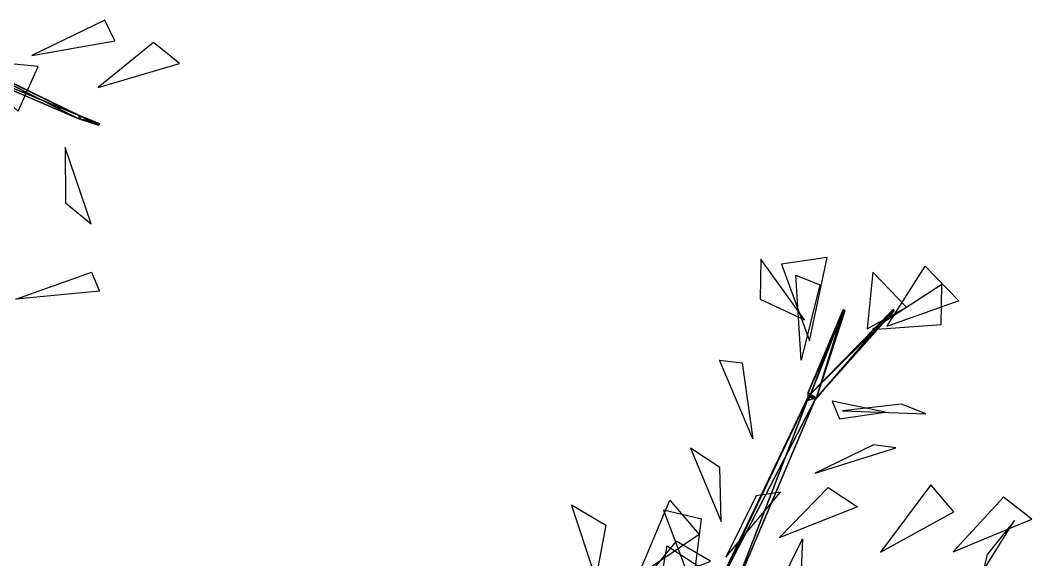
# Model space of a CAD drawing. Extents: x -154 to 171, y -158 to 169.
# Drawn here: x 92.1 to 153.9, y 58.4 to 91.3 of the extents above; entities that cross this region are included whole.
import ezdxf

# ---------------------------------------------------------------- set-up
doc = ezdxf.new("R2010")
doc.units = 0
doc.layers.add('Branches', color=15, linetype='CONTINUOUS')
doc.layers.add('Leaves', color=3, linetype='CONTINUOUS')

msp = doc.modelspace()

# ---------------------------------------------------------------- linework, layer by layer
at = {"layer": 'Branches', "color": 15}
for points in [[(95.754608, 85.487404, 212.320511), (83.880524, 90.380104, 217.691589), (84.015678, 91.209145, 217.311783)], [(95.729164, 85.29467, 212.405182), (84.249619, 91.066307, 218.202042), (83.880524, 90.380104, 217.691589)], [(95.855675, 85.437454, 212.502716), (84.015678, 91.209145, 217.311783), (84.249619, 91.066307, 218.202042)], [(95.855675, 85.437454, 212.502716), (95.754608, 85.487404, 212.320511), (84.015678, 91.209145, 217.311783)], [(95.729164, 85.29467, 212.405182), (95.855675, 85.437454, 212.502716), (84.249619, 91.066307, 218.202042)], [(95.754608, 85.487404, 212.320511), (95.729164, 85.29467, 212.405182), (83.880524, 90.380104, 217.691589)], [(96.92347, 85.016273, 211.275894), (95.729164, 85.29467, 212.405182), (95.754608, 85.487404, 212.320511)], [(96.917915, 84.894135, 211.319778), (95.855675, 85.437454, 212.502716), (95.729164, 85.29467, 212.405182)], [(96.92347, 85.016273, 211.275894), (96.917915, 84.894135, 211.319778), (95.729164, 85.29467, 212.405182)], [(97.000298, 84.978859, 211.373734), (95.754608, 85.487404, 212.320511), (95.855675, 85.437454, 212.502716)], [(97.000298, 84.978859, 211.373734), (96.92347, 85.016273, 211.275894), (95.754608, 85.487404, 212.320511)], [(96.917915, 84.894135, 211.319778), (97.000298, 84.978859, 211.373734), (95.855675, 85.437454, 212.502716)], [(97.000298, 84.978859, 211.373734), (96.917915, 84.894135, 211.319778), (96.92347, 85.016273, 211.275894)], [(142.359528, 73.642677, 212.223602), (140.220734, 68.102203, 219.364349), (140.229385, 68.595238, 219.71817)], [(142.359528, 73.642677, 212.223602), (142.357697, 73.537148, 212.147873), (140.220734, 68.102203, 219.364349)], [(142.357697, 73.537148, 212.147873), (140.738281, 68.276749, 219.629013), (140.220734, 68.102203, 219.364349)], [(142.46846, 73.574509, 212.204529), (142.359528, 73.642677, 212.223602), (140.229385, 68.595238, 219.71817)], [(142.46846, 73.574509, 212.204529), (140.229385, 68.595238, 219.71817), (140.738281, 68.276749, 219.629013)], [(145.477341, 73.565254, 221.230515), (145.386612, 73.630707, 221.296524), (140.244156, 68.369507, 219.818298)], [(145.386612, 73.630707, 221.296524), (140.302109, 68.446617, 219.319901), (140.244156, 68.369507, 219.818298)], [(145.477341, 73.565254, 221.230515), (140.244156, 68.369507, 219.818298), (140.642136, 68.158066, 219.573334)], [(145.386612, 73.630707, 221.296524), (145.404144, 73.653816, 221.169907), (140.302109, 68.446617, 219.319901)], [(145.404144, 73.653816, 221.169907), (140.642136, 68.158066, 219.573334), (140.302109, 68.446617, 219.319901)], [(145.404144, 73.653816, 221.169907), (145.477341, 73.565254, 221.230515), (140.642136, 68.158066, 219.573334)], [(142.357697, 73.537148, 212.147873), (142.46846, 73.574509, 212.204529), (140.738281, 68.276749, 219.629013)], [(142.46846, 73.574509, 212.204529), (142.357697, 73.537148, 212.147873), (142.359528, 73.642677, 212.223602)], [(145.477341, 73.565254, 221.230515), (145.404144, 73.653816, 221.169907), (145.386612, 73.630707, 221.296524)], [(140.642136, 68.158066, 219.573334), (140.244156, 68.369507, 219.818298), (134.288513, 55.895451, 218.036453)], [(140.244156, 68.369507, 219.818298), (134.315338, 55.871944, 216.819519), (134.288513, 55.895451, 218.036453)], [(140.642136, 68.158066, 219.573334), (134.288513, 55.895451, 218.036453), (135.288132, 55.472218, 217.457672)], [(140.244156, 68.369507, 219.818298), (140.302109, 68.446617, 219.319901), (134.315338, 55.871944, 216.819519)], [(140.302109, 68.446617, 219.319901), (135.288132, 55.472218, 217.457672), (134.315338, 55.871944, 216.819519)], [(140.302109, 68.446617, 219.319901), (140.642136, 68.158066, 219.573334), (135.288132, 55.472218, 217.457672)]]:
    msp.add_3dface(points, dxfattribs=at)
at = {"layer": 'Leaves', "color": 3}
for points in [[(92.865204, 89.163223, 214.86058), (97.923653, 90.055344, 215.79129), (97.302101, 91.30558, 213.136002)], [(96.897911, 87.198639, 212.643066), (101.862206, 88.674286, 211.988693), (100.285934, 89.94619, 209.775635)], [(88.400948, 88.952446, 218.387589), (92.022377, 85.75296, 220.362045), (93.252197, 88.48732, 220.258133)], [(94.880608, 83.531235, 211.972168), (94.903603, 80.161255, 207.985596), (96.479874, 78.889351, 210.198654)], [(140.002548, 73.024719, 213.030899), (137.33345, 76.731483, 210.503876), (137.29071, 74.294403, 208.754929)], [(140.304504, 71.743324, 218.487335), (141.381683, 76.823235, 217.954208), (138.598114, 76.41819, 216.911285)], [(91.872314, 74.295441, 242.810287), (96.493919, 75.94313, 244.592377), (96.984619, 74.778389, 241.871613)], [(143.817993, 72.48542, 222.931656), (146.223526, 73.807167, 227.371979), (144.167664, 75.926582, 226.841415)], [(145.012848, 72.6269, 218.866959), (147.355621, 76.30407, 215.996445), (149.411484, 74.184654, 216.527008)], [(139.796478, 70.560966, 218.702042), (139.469788, 75.758186, 219.065598), (140.938644, 75.162849, 216.518433)], [(144.141617, 72.44429, 213.738541), (148.334061, 72.745781, 210.64299), (148.376801, 75.182861, 212.391937)], [(136.836304, 65.76944, 217.911209), (134.818817, 70.572121, 218.248871), (136.186462, 70.39698, 215.584503)], [(141.685303, 68.057152, 216.233612), (142.13147, 66.985504, 211.144165), (144.915039, 67.390549, 212.187088)], [(142.319244, 67.481819, 220.876511), (147.394241, 67.283516, 222.082764), (145.925385, 67.878853, 224.629929)], [(134.919434, 60.730618, 219.988937), (134.839676, 64.014473, 224.046021), (133.046799, 65.191902, 221.948593)], [(140.649414, 63.666321, 220.00676), (145.578903, 65.216591, 220.746246), (144.211258, 65.391731, 223.410614)], [(144.644119, 58.854416, 213.202103), (149.106201, 61.32093, 214.322861), (147.713058, 62.965122, 212.235809)], [(135.19136, 58.541866, 216.864746), (138.530273, 62.520123, 216.340271), (137.057541, 62.281891, 213.737518)], [(138.44809, 59.720715, 216.405716), (141.43985, 62.78981, 213.425766), (143.232727, 61.612385, 215.523193)], [(127.261742, 57.273495, 264.816895), (125.791092, 61.728718, 262.528198), (127.882156, 60.501366, 260.761536)], [(129.833862, 57.375866, 266.092102), (131.790024, 62.014656, 267.472321), (133.575562, 59.930897, 268.684662)], [(149.067108, 58.878544, 209.637344), (153.863617, 60.872753, 209.120972), (152.148224, 62.206524, 207.052521)], [(133.192505, 56.66473, 219.547302), (133.717651, 60.867294, 222.598969), (131.394348, 61.407925, 220.779648)], [(150.892944, 57.706287, 204.460678), (152.817825, 60.780647, 200.706589), (151.138779, 58.702297, 199.342316)], [(129.650757, 56.446056, 268.219421), (134.256256, 58.293697, 269.839813), (132.165192, 59.521049, 271.606476)], [(138.547745, 56.984917, 212.312988), (139.870651, 59.659054, 208.029419), (139.748428, 56.76807, 207.237411)], [(130.7099, 54.097771, 262.414825), (131.62355, 59.235306, 262.559631), (133.595169, 57.956219, 264.424194)]]:
    msp.add_3dface(points, dxfattribs=at)

doc.saveas('drawing.dxf')
